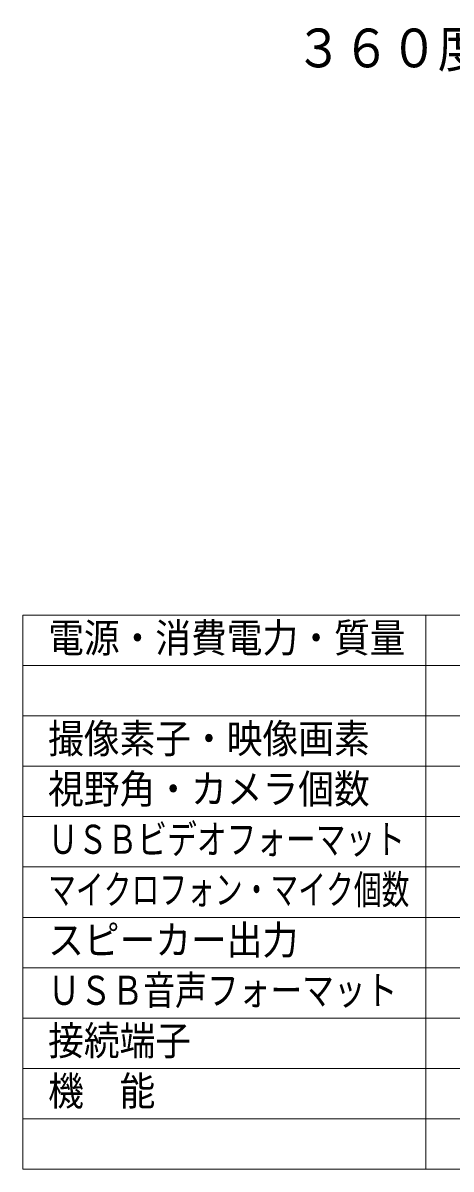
# Model space of a CAD drawing. Units: millimetres on the paper. Extents: x -62 to 64, y -59 to 59.
# Drawn here: x -62.5 to -20, y -54.6 to 59.2 of the extents above; entities that cross this region are included whole.
import ezdxf
from ezdxf.enums import TextEntityAlignment as Align

# ---------------------------------------------------------------- set-up
doc = ezdxf.new("R2010")
doc.units = ezdxf.units.MM
doc.layers.add('0-2_MOJI1', color=7, linetype='Continuous')
doc.layers.add('0-5_WAKU', color=4, linetype='Continuous', lineweight=9)
doc.styles.add('ＭＳ ゴシック', font='')
doc.styles.get('ＭＳ ゴシック').set_extended_font_data('MS Gothic')

msp = doc.modelspace()

# ---------------------------------------------------------------- linework, layer by layer
at = {"layer": '0-5_WAKU', "color": 3}
for p, q in [((-62.5, -54.6), (-62.5, 0.4)), ((-62.5, 0.4), (62.5, 0.4)), ((-22.5, -54.6), (-22.5, 0.4)), ((-62.5, -54.6), (62.5, -54.6))]:
    msp.add_line(p, q, dxfattribs=at)
at = {"layer": '0-5_WAKU'}
for p, q in [((-62.5, -4.6), (62.5, -4.6)), ((-62.5, -9.6), (62.5, -9.6)), ((-62.5, -14.6), (62.5, -14.6)), ((-62.5, -19.6), (62.5, -19.6)), ((-62.5, -24.6), (62.5, -24.6)), ((62.5, -29.6), (-62.5, -29.6)), ((62.5, -34.6), (-62.5, -34.6)), ((-62.5, -39.6), (62.5, -39.6)), ((-62.5, -44.6), (62.5, -44.6)), ((-62.5, -49.6), (62.5, -49.6))]:
    msp.add_line(p, q, dxfattribs=at)

# ---------------------------------------------------------------- texts
at = {"layer": '0-2_MOJI1', "style": 'ＭＳ ゴシック'}
for s, height, width, p in [('３６０度カメラスピーカーフォン', 3.849, 0.9, (-35.5, 53.66)), ('電源・消費電力・質量', 2.889, 0.9, (-60, -4.155)), ('撮像素子・映像画素', 2.889, 0.9, (-60, -14.155)), ('視野角・カメラ個数', 2.889, 0.9, (-60, -19.155)), ('ＵＳＢビデオフォーマット', 2.886, 0.75, (-60, -24.155)), ('マイクロフォン・マイク個数', 2.889, 0.7, (-60, -29.155)), ('スピーカー出力', 2.889, 0.9, (-60, -34.155)), ('ＵＳＢ音声フォーマット', 2.889, 0.8, (-60, -39.155)), ('接続端子', 2.889, 0.9, (-60, -44.155)), ('機\u3000能', 2.889, 0.9, (-60, -49.155))]:
    msp.add_text(s, height=height, dxfattribs=dict(at, width=width)).set_placement(p, align=Align.BOTTOM_LEFT)

doc.saveas('drawing.dxf')
